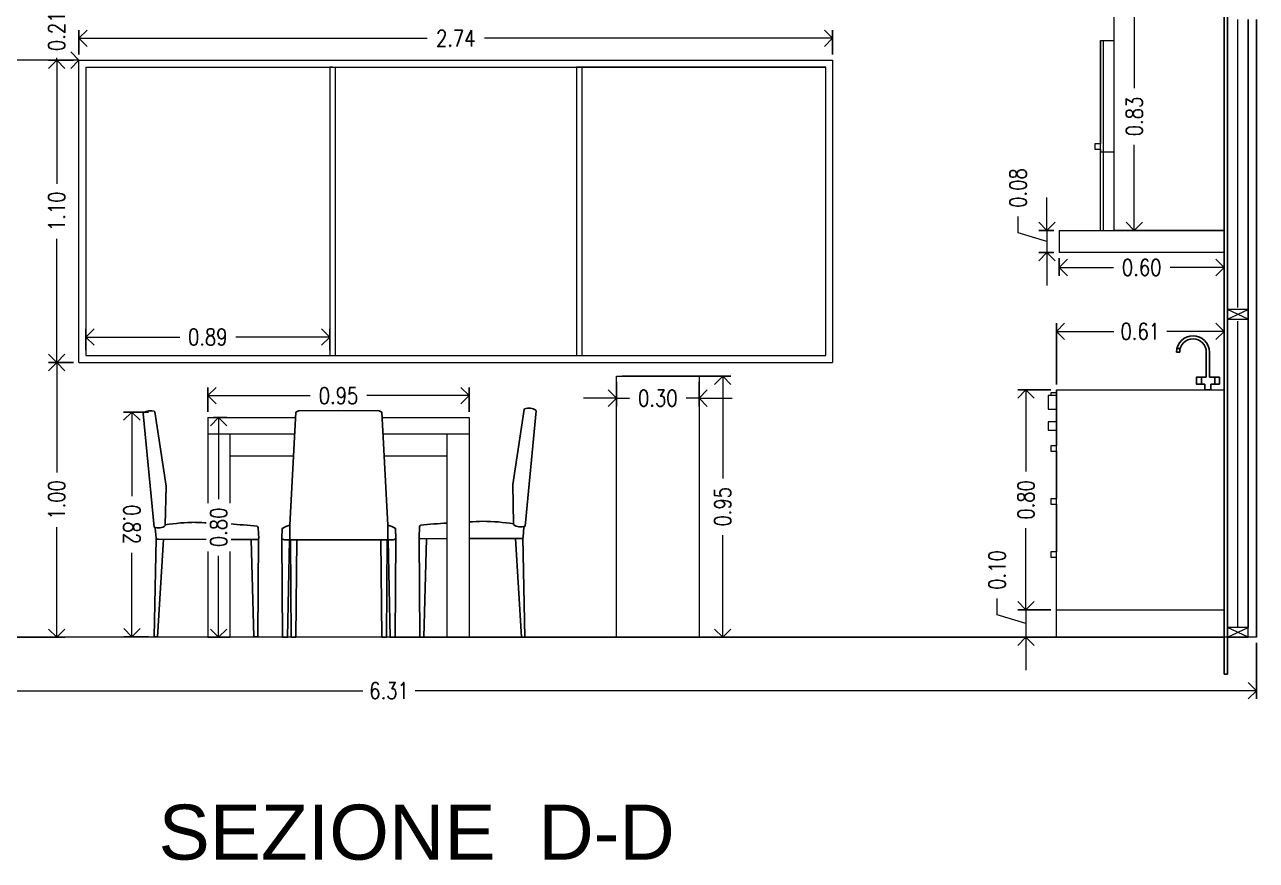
# Model space of a CAD drawing. Header units: inches. Extents: x -102.5 to -49.9, y 36.2 to 69.9.
# Drawn here: x -54.388 to -49.907, y 57.301 to 60.342 of the extents above; entities that cross this region are included whole.
import ezdxf

# ---------------------------------------------------------------- set-up
doc = ezdxf.new("R2010")
doc.units = ezdxf.units.IN
doc.header["$MEASUREMENT"] = 0
doc.layers.get('DEFPOINTS').update_dxf_attribs({"color": 210})
for name, color, linetype, lineweight in [('A-ANNO-DIMS', 3, 'Continuous', 18), ('A-DETL-MCUT', 4, 'Continuous', 25), ('A-ELEV-MBE2', 4, 'Continuous', 25), ('A-WALL-PATT', 8, 'Continuous', 18), ('A-WALL-STUD', 3, 'Continuous', 18), ('arredi', 7, 'Continuous', 20)]:
    doc.layers.add(name, color=color, linetype=linetype, lineweight=lineweight)
doc.styles.add('E-ROMANS', font='romans.shx', dxfattribs={"width": 0.8})
doc.styles.get("Standard").update_dxf_attribs({"font": 'Arial.ttf'})
doc.dimstyles.new('Fabio1', dxfattribs={"dimscale": 0.001, "dimtxt": 60, "dimasz": 60, "dimexe": 30, "dimexo": 20, "dimgap": 30, "dimtad": 0, "dimzin": 0, "dimdsep": 46, "dimtxsty": 'E-ROMANS', "dimblk": 'OPEN90', "dimcen": 90, "dimclrd": 3, "dimclre": 3, "dimclrt": 3, "dimadec": 0, "dimazin": 0, "dimtfac": 1, "dimtmove": 1, "dimatfit": 3, "dimldrblk": 'OPEN90', "dimfxl": 1, "dimtfill": 1, "dimtolj": 1, "dimtzin": 0, "dimlwd": -1, "dimarcsym": 0})

# ---------------------------------------------------------------- blocks, each defined once
blk = doc.blocks.new('6-rob-elev')
at = {"color": 0, "linetype": 'ByBlock'}
for p, q in [((-0.75, 6.17), (-0.75, 18.33)), ((0.75, 6.17), (0.75, 18.33)), ((14.93, 20.08), (13.43, 20.08)), ((15.12, 18.33), (13.62, 18.33)), ((-3.38, 6.17), (-3.38, 2.84)), ((3, 6.17), (3, 2.84)), ((-1.5, 0), (-1.5, 2.84)), ((1.5, 0), (1.5, 2.84))]:
    blk.add_line(p, q, dxfattribs=at)
blk.add_line((-1.5, 0), (1.5, 0))
for points in [[(-0.75, 6.17), (-5.6, 6.17), (-5.6, 2.84), (-1.5, 2.84)], [(1.5, 2.84), (5.57, 2.84), (5.57, 6.17), (0.75, 6.17)]]:
    blk.add_lwpolyline(points, dxfattribs=at)
for radius in [7.94, 6.44]:
    blk.add_arc((7.19, 18.33), radius, 0, 180, dxfattribs=at)
blk = doc.blocks.new('A$C496F2C33')
at = {"color": 7}
for p, q in [((-198.1, 127.5), (-198.1, 104.6)), ((-43.3, 127.5), (-43.3, 104.6))]:
    blk.add_line(p, q, dxfattribs=at)
for points in [[(-120.7, 308.9), (-184.4, 308.2, 0.109772), (-188.7, 306.1), (-198.1, 127.5, 0.051409), (-210.2, 122.5), (-210.9, 106), (-206.6, 104.6), (-120.7, 104.6)], [(-120.7, 308.9), (-56.9, 308.2, -0.109772), (-52.6, 306.1), (-43.3, 127.5, -0.051409), (-31.1, 122.5), (-30.4, 106), (-34.7, 104.6), (-120.7, 104.6)]]:
    blk.add_lwpolyline(points, format="xyb", dxfattribs=at)
for points in [[(-210.9, 106), (-209.5, -49.6), (-201.6, -49.6), (-198.8, 104.6)], [(-197.3, 104.6), (-195.9, -49.6), (-188.7, -49.6), (-187.3, 104.6)], [(-44.1, 104.6), (-45.5, -49.6), (-52.6, -49.6), (-54.1, 104.6)], [(-30.4, 106), (-31.9, -49.6), (-39.7, -49.6), (-42.6, 104.6)]]:
    blk.add_lwpolyline(points, dxfattribs=at)
blk = doc.blocks.new('_Open90')
at = {"color": 0, "linetype": 'ByBlock', "lineweight": -2}
for p, q in [((0, 0), (-1, 0)), ((-0.5, 0.5), (0, 0)), ((0, 0), (-0.5, -0.5))]:
    blk.add_line(p, q, dxfattribs=at)
blk = doc.blocks.new('*D1398')
at = {"layer": 'A-ANNO-DIMS', "color": 3, "lineweight": -2, "transparency": 16777216}
for p, q in [((-54.1907, 60.2328), (-54.1907, 60.3223)), ((-51.4486, 60.2328), (-51.4486, 60.3223))]:
    blk.add_line(p, q, dxfattribs=at)
at = {"layer": 'A-ANNO-DIMS', "color": 3, "transparency": 16777216}
for p, q in [((-54.1307, 60.2923), (-52.9239, 60.2923)), ((-51.5086, 60.2923), (-52.7154, 60.2923))]:
    blk.add_line(p, q, dxfattribs=at)
at = {"layer": 'DEFPOINTS', "color": 0, "transparency": 16777216}
for p in [(-51.4486, 60.2923), (-54.1907, 60.2128), (-51.4486, 60.2128)]:
    blk.add_point(p, dxfattribs=at)
at = {"layer": 'A-ANNO-DIMS', "color": 3, "transparency": 16777216, "xscale": 0.06, "yscale": 0.06, "zscale": 0.06, "rotation": 180}
blk.add_blockref('_Open90', (-54.1907, 60.2923), dxfattribs=at)
at = {"layer": 'A-ANNO-DIMS', "color": 3, "transparency": 16777216, "xscale": 0.06, "yscale": 0.06, "zscale": 0.06}
blk.add_blockref('_Open90', (-51.4486, 60.2923), dxfattribs=at)
at = {"layer": 'A-ANNO-DIMS', "color": 3, "transparency": 16777216, "insert": (-52.8197, 60.2923), "char_height": 0.06, "attachment_point": 5, "style": 'E-ROMANS', "bg_fill": 3, "box_fill_scale": 1.25, "bg_fill_color": 256, "bg_fill_true_color": 13158600, "bg_fill_transparency": 0}
blk.add_mtext('\\A1;2.74', dxfattribs=at)
blk = doc.blocks.new('*D1391')
at = {"layer": 'A-ANNO-DIMS', "color": 3, "lineweight": -2, "transparency": 16777216}
for p, q in [((-54.2107, 60.2128), (-54.3016, 60.2128)), ((-54.2107, 59.1128), (-54.3016, 59.1128))]:
    blk.add_line(p, q, dxfattribs=at)
at = {"layer": 'A-ANNO-DIMS', "color": 3, "transparency": 16777216}
for p, q in [((-54.2716, 60.1528), (-54.2716, 59.7625)), ((-54.2716, 59.1728), (-54.2716, 59.5631))]:
    blk.add_line(p, q, dxfattribs=at)
at = {"layer": 'DEFPOINTS', "color": 0, "transparency": 16777216}
for p in [(-54.1907, 60.2128), (-54.2716, 59.1128), (-54.1907, 59.1128)]:
    blk.add_point(p, dxfattribs=at)
at = {"layer": 'A-ANNO-DIMS', "color": 3, "transparency": 16777216, "xscale": 0.06, "yscale": 0.06, "zscale": 0.06}
for p, rotation in [((-54.2716, 60.2128), 90), ((-54.2716, 59.1128), 270)]:
    blk.add_blockref('_Open90', p, dxfattribs=dict(at, rotation=rotation))
at = {"layer": 'A-ANNO-DIMS', "color": 3, "transparency": 16777216, "insert": (-54.2716, 59.6628), "char_height": 0.06, "attachment_point": 5, "rotation": 90, "style": 'E-ROMANS', "bg_fill": 3, "box_fill_scale": 1.25, "bg_fill_color": 256, "bg_fill_true_color": 13158600, "bg_fill_transparency": 0}
blk.add_mtext('\\A1;1.10', dxfattribs=at)
blk = doc.blocks.new('*D1392')
at = {"layer": 'A-ANNO-DIMS', "color": 3, "lineweight": -2, "transparency": 16777216}
for p, q in [((-54.1657, 59.1578), (-54.1657, 59.2354)), ((-53.2784, 59.1578), (-53.2784, 59.2354))]:
    blk.add_line(p, q, dxfattribs=at)
at = {"layer": 'A-ANNO-DIMS', "color": 3, "transparency": 16777216}
for p, q in [((-54.1057, 59.2054), (-53.824, 59.2054)), ((-53.3384, 59.2054), (-53.62, 59.2054))]:
    blk.add_line(p, q, dxfattribs=at)
at = {"layer": 'DEFPOINTS', "color": 0, "transparency": 16777216}
for p in [(-53.2784, 59.2054), (-54.1657, 59.1378), (-53.2784, 59.1378)]:
    blk.add_point(p, dxfattribs=at)
at = {"layer": 'A-ANNO-DIMS', "color": 3, "transparency": 16777216, "xscale": 0.06, "yscale": 0.06, "zscale": 0.06, "rotation": 180}
blk.add_blockref('_Open90', (-54.1657, 59.2054), dxfattribs=at)
at = {"layer": 'A-ANNO-DIMS', "color": 3, "transparency": 16777216, "xscale": 0.06, "yscale": 0.06, "zscale": 0.06}
blk.add_blockref('_Open90', (-53.2784, 59.2054), dxfattribs=at)
at = {"layer": 'A-ANNO-DIMS', "color": 3, "transparency": 16777216, "insert": (-53.722, 59.2054), "char_height": 0.06, "attachment_point": 5, "style": 'E-ROMANS', "bg_fill": 3, "box_fill_scale": 1.25, "bg_fill_color": 256, "bg_fill_true_color": 13158600, "bg_fill_transparency": 0}
blk.add_mtext('\\A1;0.89', dxfattribs=at)
blk = doc.blocks.new('*D1397')
at = {"layer": 'A-ANNO-DIMS', "color": 3, "lineweight": -2, "transparency": 16777216}
for p, q in [((-53.9375, 58.9325), (-54.0283, 58.9325)), ((-53.937, 58.1147), (-54.0277, 58.1146))]:
    blk.add_line(p, q, dxfattribs=at)
at = {"layer": 'A-ANNO-DIMS', "color": 3, "transparency": 16777216}
for p, q in [((-53.9982, 58.8725), (-53.9981, 58.6267)), ((-53.9978, 58.1746), (-53.9979, 58.4204))]:
    blk.add_line(p, q, dxfattribs=at)
at = {"layer": 'DEFPOINTS', "color": 0, "transparency": 16777216}
for p in [(-53.9175, 58.9326), (-53.9977, 58.1146), (-53.917, 58.1147)]:
    blk.add_point(p, dxfattribs=at)
at = {"layer": 'A-ANNO-DIMS', "color": 3, "transparency": 16777216, "xscale": 0.06, "yscale": 0.06, "zscale": 0.06}
for p, rotation in [((-53.9983, 58.9325), 90.03831569768629), ((-53.9977, 58.1146), 270.0383156976862)]:
    blk.add_blockref('_Open90', p, dxfattribs=dict(at, rotation=rotation))
at = {"layer": 'A-ANNO-DIMS', "color": 3, "transparency": 16777216, "insert": (-53.998, 58.5236), "char_height": 0.06, "attachment_point": 5, "rotation": 270.0383, "style": 'E-ROMANS', "bg_fill": 3, "box_fill_scale": 1.25, "bg_fill_color": 256, "bg_fill_true_color": 13158600, "bg_fill_transparency": 0}
blk.add_mtext('\\A1;0.82', dxfattribs=at)
blk = doc.blocks.new('*D1383')
at = {"layer": 'A-ANNO-DIMS', "color": 3, "lineweight": -2, "transparency": 16777216}
for p, q in [((-53.7013, 58.9128), (-53.6524, 58.9128)), ((-53.7013, 58.1128), (-53.6524, 58.1128))]:
    blk.add_line(p, q, dxfattribs=at)
at = {"layer": 'A-ANNO-DIMS', "color": 3, "transparency": 16777216}
for p, q in [((-53.6824, 58.8528), (-53.6824, 58.616)), ((-53.6824, 58.1728), (-53.6824, 58.4097))]:
    blk.add_line(p, q, dxfattribs=at)
at = {"layer": 'DEFPOINTS', "color": 0, "transparency": 16777216}
for p in [(-53.7213, 58.9128), (-53.7213, 58.1128), (-53.6824, 58.1128)]:
    blk.add_point(p, dxfattribs=at)
at = {"layer": 'A-ANNO-DIMS', "color": 3, "transparency": 16777216, "xscale": 0.06, "yscale": 0.06, "zscale": 0.06}
for p, rotation in [((-53.6824, 58.9128), 90), ((-53.6824, 58.1128), 270)]:
    blk.add_blockref('_Open90', p, dxfattribs=dict(at, rotation=rotation))
at = {"layer": 'A-ANNO-DIMS', "color": 3, "transparency": 16777216, "insert": (-53.6824, 58.5128), "char_height": 0.06, "attachment_point": 5, "rotation": 90, "style": 'E-ROMANS', "bg_fill": 3, "box_fill_scale": 1.25, "bg_fill_color": 256, "bg_fill_true_color": 13158600, "bg_fill_transparency": 0}
blk.add_mtext('\\A1;0.80', dxfattribs=at)
blk = doc.blocks.new('*D1384')
at = {"layer": 'A-ANNO-DIMS', "color": 3, "lineweight": -2, "transparency": 16777216}
for p, q in [((-53.7213, 58.9328), (-53.7213, 59.0221)), ((-52.7713, 58.9328), (-52.7713, 59.0221))]:
    blk.add_line(p, q, dxfattribs=at)
at = {"layer": 'A-ANNO-DIMS', "color": 3, "transparency": 16777216}
for p, q in [((-53.6613, 58.9921), (-53.3494, 58.9921)), ((-52.8313, 58.9921), (-53.1432, 58.9921))]:
    blk.add_line(p, q, dxfattribs=at)
at = {"layer": 'DEFPOINTS', "color": 0, "transparency": 16777216}
for p in [(-52.7713, 58.9921), (-53.7213, 58.9128), (-52.7713, 58.9128)]:
    blk.add_point(p, dxfattribs=at)
at = {"layer": 'A-ANNO-DIMS', "color": 3, "transparency": 16777216, "xscale": 0.06, "yscale": 0.06, "zscale": 0.06, "rotation": 180}
blk.add_blockref('_Open90', (-53.7213, 58.9921), dxfattribs=at)
at = {"layer": 'A-ANNO-DIMS', "color": 3, "transparency": 16777216, "xscale": 0.06, "yscale": 0.06, "zscale": 0.06}
blk.add_blockref('_Open90', (-52.7713, 58.9921), dxfattribs=at)
at = {"layer": 'A-ANNO-DIMS', "color": 3, "transparency": 16777216, "insert": (-53.2463, 58.9921), "char_height": 0.06, "attachment_point": 5, "style": 'E-ROMANS', "bg_fill": 3, "box_fill_scale": 1.25, "bg_fill_color": 256, "bg_fill_true_color": 13158600, "bg_fill_transparency": 0}
blk.add_mtext('\\A1;0.95', dxfattribs=at)
blk = doc.blocks.new('*D1385')
at = {"layer": 'A-ANNO-DIMS', "color": 3, "lineweight": -2, "transparency": 16777216}
for p, q in [((-52.2347, 59.0428), (-52.2347, 58.9529)), ((-51.9347, 59.0428), (-51.9347, 58.9529))]:
    blk.add_line(p, q, dxfattribs=at)
at = {"layer": 'A-ANNO-DIMS', "color": 3, "transparency": 16777216}
for p, q in [((-52.2947, 58.9829), (-52.3547, 58.9829)), ((-52.2347, 58.9829), (-52.1878, 58.9829)), ((-51.9347, 58.9829), (-51.9815, 58.9829)), ((-51.8747, 58.9829), (-51.8147, 58.9829))]:
    blk.add_line(p, q, dxfattribs=at)
at = {"layer": 'DEFPOINTS', "color": 0, "transparency": 16777216}
for p in [(-52.2347, 59.0628), (-51.9347, 59.0628), (-51.9347, 58.9829)]:
    blk.add_point(p, dxfattribs=at)
at = {"layer": 'A-ANNO-DIMS', "color": 3, "transparency": 16777216, "xscale": 0.06, "yscale": 0.06, "zscale": 0.06}
blk.add_blockref('_Open90', (-52.2347, 58.9829), dxfattribs=at)
at = {"layer": 'A-ANNO-DIMS', "color": 3, "transparency": 16777216, "xscale": 0.06, "yscale": 0.06, "zscale": 0.06, "rotation": 180}
blk.add_blockref('_Open90', (-51.9347, 58.9829), dxfattribs=at)
at = {"layer": 'A-ANNO-DIMS', "color": 3, "transparency": 16777216, "insert": (-52.0847, 58.9829), "char_height": 0.06, "attachment_point": 5, "style": 'E-ROMANS', "bg_fill": 3, "box_fill_scale": 1.25, "bg_fill_color": 256, "bg_fill_true_color": 13158600, "bg_fill_transparency": 0}
blk.add_mtext('\\A1;0.30', dxfattribs=at)
blk = doc.blocks.new('*D1386')
at = {"layer": 'A-ANNO-DIMS', "color": 3, "lineweight": -2, "transparency": 16777216}
for p, q in [((-52.2147, 59.0628), (-51.8185, 59.0628)), ((-52.2147, 58.1128), (-51.8185, 58.1128))]:
    blk.add_line(p, q, dxfattribs=at)
at = {"layer": 'A-ANNO-DIMS', "color": 3, "transparency": 16777216}
for p, q in [((-51.8485, 59.0028), (-51.8485, 58.691)), ((-51.8485, 58.1728), (-51.8485, 58.4847))]:
    blk.add_line(p, q, dxfattribs=at)
at = {"layer": 'DEFPOINTS', "color": 0, "transparency": 16777216}
for p in [(-52.2347, 59.0628), (-52.2347, 58.1128), (-51.8485, 58.1128)]:
    blk.add_point(p, dxfattribs=at)
at = {"layer": 'A-ANNO-DIMS', "color": 3, "transparency": 16777216, "xscale": 0.06, "yscale": 0.06, "zscale": 0.06}
for p, rotation in [((-51.8485, 59.0628), 90), ((-51.8485, 58.1128), 270)]:
    blk.add_blockref('_Open90', p, dxfattribs=dict(at, rotation=rotation))
at = {"layer": 'A-ANNO-DIMS', "color": 3, "transparency": 16777216, "insert": (-51.8485, 58.5878), "char_height": 0.06, "attachment_point": 5, "rotation": 90, "style": 'E-ROMANS', "bg_fill": 3, "box_fill_scale": 1.25, "bg_fill_color": 256, "bg_fill_true_color": 13158600, "bg_fill_transparency": 0}
blk.add_mtext('\\A1;0.95', dxfattribs=at)
blk = doc.blocks.new('*D1387')
at = {"layer": 'A-ANNO-DIMS', "color": 3, "lineweight": -2, "transparency": 16777216}
for p, q in [((-50.6547, 59.0128), (-50.7753, 59.0128)), ((-50.6547, 58.2128), (-50.7753, 58.2128))]:
    blk.add_line(p, q, dxfattribs=at)
at = {"layer": 'A-ANNO-DIMS', "color": 3, "transparency": 16777216}
for p, q in [((-50.7453, 58.9528), (-50.7453, 58.716)), ((-50.7453, 58.2728), (-50.7453, 58.5097))]:
    blk.add_line(p, q, dxfattribs=at)
at = {"layer": 'DEFPOINTS', "color": 0, "transparency": 16777216}
for p in [(-50.6347, 59.0128), (-50.7453, 58.2128), (-50.6347, 58.2128)]:
    blk.add_point(p, dxfattribs=at)
at = {"layer": 'A-ANNO-DIMS', "color": 3, "transparency": 16777216, "xscale": 0.06, "yscale": 0.06, "zscale": 0.06}
for p, rotation in [((-50.7453, 59.0128), 90), ((-50.7453, 58.2128), 270)]:
    blk.add_blockref('_Open90', p, dxfattribs=dict(at, rotation=rotation))
at = {"layer": 'A-ANNO-DIMS', "color": 3, "transparency": 16777216, "insert": (-50.7453, 58.6128), "char_height": 0.06, "attachment_point": 5, "rotation": 90, "style": 'E-ROMANS', "bg_fill": 3, "box_fill_scale": 1.25, "bg_fill_color": 256, "bg_fill_true_color": 13158600, "bg_fill_transparency": 0}
blk.add_mtext('\\A1;0.80', dxfattribs=at)
blk = doc.blocks.new('*D1388')
at = {"layer": 'A-ANNO-DIMS', "color": 3, "transparency": 16777216}
for p, q in [((-50.7453, 58.2728), (-50.7453, 58.3328)), ((-50.8503, 58.1943), (-50.8503, 58.2543)), ((-50.7453, 58.2128), (-50.7453, 58.1128)), ((-50.7453, 58.2128), (-50.7453, 58.1128)), ((-50.7453, 58.1628), (-50.8503, 58.1943)), ((-50.7453, 58.0528), (-50.7453, 57.9928))]:
    blk.add_line(p, q, dxfattribs=at)
at = {"layer": 'A-ANNO-DIMS', "color": 3, "lineweight": -2, "transparency": 16777216}
for p, q in [((-50.6547, 58.2128), (-50.7753, 58.2128)), ((-50.6547, 58.1128), (-50.7753, 58.1128))]:
    blk.add_line(p, q, dxfattribs=at)
at = {"layer": 'DEFPOINTS', "color": 0, "transparency": 16777216}
for p in [(-50.6347, 58.2128), (-50.7453, 58.1128), (-50.6347, 58.1128)]:
    blk.add_point(p, dxfattribs=at)
at = {"layer": 'A-ANNO-DIMS', "color": 3, "transparency": 16777216, "xscale": 0.06, "yscale": 0.06, "zscale": 0.06}
for p, rotation in [((-50.7453, 58.2128), 270), ((-50.7453, 58.1128), 90)]:
    blk.add_blockref('_Open90', p, dxfattribs=dict(at, rotation=rotation))
at = {"layer": 'A-ANNO-DIMS', "color": 3, "transparency": 16777216, "insert": (-50.8503, 58.3575), "char_height": 0.06, "attachment_point": 5, "rotation": 90, "style": 'E-ROMANS', "bg_fill": 3, "box_fill_scale": 1.25, "bg_fill_color": 256, "bg_fill_true_color": 13158600, "bg_fill_transparency": 0}
blk.add_mtext('\\A1;0.10', dxfattribs=at)
blk = doc.blocks.new('*D1389')
at = {"layer": 'A-ANNO-DIMS', "color": 3, "lineweight": -2, "transparency": 16777216}
for p, q in [((-50.6347, 59.0328), (-50.6347, 59.2558)), ((-50.0242, 59.0328), (-50.0242, 59.2558))]:
    blk.add_line(p, q, dxfattribs=at)
at = {"layer": 'A-ANNO-DIMS', "color": 3, "transparency": 16777216}
for p, q in [((-50.5747, 59.2258), (-50.4257, 59.2258)), ((-50.0842, 59.2258), (-50.2331, 59.2258))]:
    blk.add_line(p, q, dxfattribs=at)
at = {"layer": 'DEFPOINTS', "color": 0, "transparency": 16777216}
for p in [(-50.0242, 59.2258), (-50.6347, 59.0128), (-50.0242, 59.0128)]:
    blk.add_point(p, dxfattribs=at)
at = {"layer": 'A-ANNO-DIMS', "color": 3, "transparency": 16777216, "xscale": 0.06, "yscale": 0.06, "zscale": 0.06, "rotation": 180}
blk.add_blockref('_Open90', (-50.6347, 59.2258), dxfattribs=at)
at = {"layer": 'A-ANNO-DIMS', "color": 3, "transparency": 16777216, "xscale": 0.06, "yscale": 0.06, "zscale": 0.06}
blk.add_blockref('_Open90', (-50.0242, 59.2258), dxfattribs=at)
at = {"layer": 'A-ANNO-DIMS', "color": 3, "transparency": 16777216, "insert": (-50.3294, 59.2258), "char_height": 0.06, "attachment_point": 5, "style": 'E-ROMANS', "bg_fill": 3, "box_fill_scale": 1.25, "bg_fill_color": 256, "bg_fill_true_color": 13158600, "bg_fill_transparency": 0}
blk.add_mtext('\\A1;0.61', dxfattribs=at)
blk = doc.blocks.new('*D1390')
at = {"layer": 'A-ANNO-DIMS', "color": 3, "lineweight": -2, "transparency": 16777216}
for p, q in [((-50.6242, 59.4928), (-50.6242, 59.4285)), ((-50.0242, 59.4928), (-50.0242, 59.4285))]:
    blk.add_line(p, q, dxfattribs=at)
at = {"layer": 'A-ANNO-DIMS', "color": 3, "transparency": 16777216}
for p, q in [((-50.5642, 59.4585), (-50.4273, 59.4585)), ((-50.0842, 59.4585), (-50.2211, 59.4585))]:
    blk.add_line(p, q, dxfattribs=at)
at = {"layer": 'DEFPOINTS', "color": 0, "transparency": 16777216}
for p in [(-50.6242, 59.5128), (-50.0242, 59.5128), (-50.0242, 59.4585)]:
    blk.add_point(p, dxfattribs=at)
at = {"layer": 'A-ANNO-DIMS', "color": 3, "transparency": 16777216, "xscale": 0.06, "yscale": 0.06, "zscale": 0.06, "rotation": 180}
blk.add_blockref('_Open90', (-50.6242, 59.4585), dxfattribs=at)
at = {"layer": 'A-ANNO-DIMS', "color": 3, "transparency": 16777216, "xscale": 0.06, "yscale": 0.06, "zscale": 0.06}
blk.add_blockref('_Open90', (-50.0242, 59.4585), dxfattribs=at)
at = {"layer": 'A-ANNO-DIMS', "color": 3, "transparency": 16777216, "insert": (-50.3242, 59.4585), "char_height": 0.06, "attachment_point": 5, "style": 'E-ROMANS', "bg_fill": 3, "box_fill_scale": 1.25, "bg_fill_color": 256, "bg_fill_true_color": 13158600, "bg_fill_transparency": 0}
blk.add_mtext('\\A1;0.60', dxfattribs=at)
blk = doc.blocks.new('*D1377')
at = {"layer": 'A-ANNO-DIMS', "color": 3, "transparency": 16777216}
for p, q in [((-50.6689, 59.6528), (-50.6689, 59.7128)), ((-50.7739, 59.5843), (-50.7739, 59.6443)), ((-50.6689, 59.5528), (-50.7739, 59.5843)), ((-50.6689, 59.5928), (-50.6689, 59.5128)), ((-50.6689, 59.5928), (-50.6689, 59.5128)), ((-50.6689, 59.4528), (-50.6689, 59.3928))]:
    blk.add_line(p, q, dxfattribs=at)
at = {"layer": 'A-ANNO-DIMS', "color": 3, "lineweight": -2, "transparency": 16777216}
for p, q in [((-50.6442, 59.5928), (-50.6989, 59.5928)), ((-50.6442, 59.5128), (-50.6989, 59.5128))]:
    blk.add_line(p, q, dxfattribs=at)
at = {"layer": 'DEFPOINTS', "color": 0, "transparency": 16777216}
for p in [(-50.6242, 59.5928), (-50.6689, 59.5128), (-50.6242, 59.5128)]:
    blk.add_point(p, dxfattribs=at)
at = {"layer": 'A-ANNO-DIMS', "color": 3, "transparency": 16777216, "xscale": 0.06, "yscale": 0.06, "zscale": 0.06}
for p, rotation in [((-50.6689, 59.5928), 270), ((-50.6689, 59.5128), 90)]:
    blk.add_blockref('_Open90', p, dxfattribs=dict(at, rotation=rotation))
at = {"layer": 'A-ANNO-DIMS', "color": 3, "transparency": 16777216, "insert": (-50.7739, 59.7475), "char_height": 0.06, "attachment_point": 5, "rotation": 90, "style": 'E-ROMANS', "bg_fill": 3, "box_fill_scale": 1.25, "bg_fill_color": 256, "bg_fill_true_color": 13158600, "bg_fill_transparency": 0}
blk.add_mtext('\\A1;0.08', dxfattribs=at)
blk = doc.blocks.new('*D1378')
at = {"layer": 'A-ANNO-DIMS', "color": 3, "lineweight": -2, "transparency": 16777216}
for p, q in [((-50.4042, 60.4228), (-50.3211, 60.4228)), ((-50.4042, 59.5928), (-50.3211, 59.5928))]:
    blk.add_line(p, q, dxfattribs=at)
at = {"layer": 'A-ANNO-DIMS', "color": 3, "transparency": 16777216}
for p, q in [((-50.3511, 60.3628), (-50.3511, 60.111)), ((-50.3511, 59.6528), (-50.3511, 59.9047))]:
    blk.add_line(p, q, dxfattribs=at)
at = {"layer": 'DEFPOINTS', "color": 0, "transparency": 16777216}
for p in [(-50.4242, 60.4228), (-50.4242, 59.5928), (-50.3511, 59.5928)]:
    blk.add_point(p, dxfattribs=at)
at = {"layer": 'A-ANNO-DIMS', "color": 3, "transparency": 16777216, "xscale": 0.06, "yscale": 0.06, "zscale": 0.06}
for p, rotation in [((-50.3511, 60.4228), 90), ((-50.3511, 59.5928), 270)]:
    blk.add_blockref('_Open90', p, dxfattribs=dict(at, rotation=rotation))
at = {"layer": 'A-ANNO-DIMS', "color": 3, "transparency": 16777216, "insert": (-50.3511, 60.0078), "char_height": 0.06, "attachment_point": 5, "rotation": 90, "style": 'E-ROMANS', "bg_fill": 3, "box_fill_scale": 1.25, "bg_fill_color": 256, "bg_fill_true_color": 13158600, "bg_fill_transparency": 0}
blk.add_mtext('\\A1;0.83', dxfattribs=at)
blk = doc.blocks.new('*D1361')
at = {"layer": 'A-ANNO-DIMS', "color": 3, "transparency": 16777216}
for p, q in [((-54.2716, 60.4828), (-54.2716, 60.5428)), ((-54.2716, 60.4228), (-54.2716, 60.4141)), ((-54.2716, 60.2128), (-54.2716, 60.2215)), ((-54.2716, 60.1528), (-54.2716, 60.0928))]:
    blk.add_line(p, q, dxfattribs=at)
at = {"layer": 'A-ANNO-DIMS', "color": 3, "lineweight": -2, "transparency": 16777216}
for p, q in [((-54.2107, 60.4228), (-54.3016, 60.4228)), ((-54.2107, 60.2128), (-54.3016, 60.2128))]:
    blk.add_line(p, q, dxfattribs=at)
at = {"layer": 'DEFPOINTS', "color": 0, "transparency": 16777216}
for p in [(-54.1907, 60.4228), (-54.1907, 60.2128)]:
    blk.add_point(p, dxfattribs=at)
at = {"layer": 'A-ANNO-DIMS', "color": 3, "transparency": 16777216, "xscale": 0.06, "yscale": 0.06, "zscale": 0.06}
for p, rotation in [((-54.2716, 60.4228), 270), ((-54.2716, 60.2128), 90)]:
    blk.add_blockref('_Open90', p, dxfattribs=dict(at, rotation=rotation))
at = {"layer": 'A-ANNO-DIMS', "color": 3, "transparency": 16777216, "insert": (-54.2716, 60.3178), "char_height": 0.06, "attachment_point": 5, "rotation": 90, "style": 'E-ROMANS', "bg_fill": 3, "box_fill_scale": 1.25, "bg_fill_color": 256, "bg_fill_true_color": 13158600, "bg_fill_transparency": 0}
blk.add_mtext('\\A1;0.21', dxfattribs=at)
at = {"layer": 'DEFPOINTS', "color": 0, "transparency": 16777216}
blk.add_point((-54.2716, 60.4228), dxfattribs=at)
blk = doc.blocks.new('*D1362')
at = {"layer": 'A-ANNO-DIMS', "color": 3, "lineweight": -2, "transparency": 16777216}
for p, q in [((-54.2107, 59.1128), (-54.3016, 59.1128)), ((-56.2267, 58.1128), (-54.2416, 58.1128))]:
    blk.add_line(p, q, dxfattribs=at)
at = {"layer": 'A-ANNO-DIMS', "color": 3, "transparency": 16777216}
for p, q in [((-54.2716, 59.0528), (-54.2716, 58.7125)), ((-54.2716, 58.1728), (-54.2716, 58.5131))]:
    blk.add_line(p, q, dxfattribs=at)
at = {"layer": 'DEFPOINTS', "color": 0, "transparency": 16777216}
for p in [(-54.1907, 59.1128), (-56.2467, 58.1128), (-54.2716, 58.1128)]:
    blk.add_point(p, dxfattribs=at)
at = {"layer": 'A-ANNO-DIMS', "color": 3, "transparency": 16777216, "xscale": 0.06, "yscale": 0.06, "zscale": 0.06}
for p, rotation in [((-54.2716, 59.1128), 90), ((-54.2716, 58.1128), 270)]:
    blk.add_blockref('_Open90', p, dxfattribs=dict(at, rotation=rotation))
at = {"layer": 'A-ANNO-DIMS', "color": 3, "transparency": 16777216, "insert": (-54.2716, 58.6128), "char_height": 0.06, "attachment_point": 5, "rotation": 90, "style": 'E-ROMANS', "bg_fill": 3, "box_fill_scale": 1.25, "bg_fill_color": 256, "bg_fill_true_color": 13158600, "bg_fill_transparency": 0}
blk.add_mtext('\\A1;1.00', dxfattribs=at)
blk = doc.blocks.new('*D1363')
at = {"layer": 'A-ANNO-DIMS', "color": 3, "lineweight": -2, "transparency": 16777216}
for p, q in [((-55.1443, 60.2328), (-55.1443, 60.2428)), ((-54.1907, 60.2328), (-54.1907, 60.2428))]:
    blk.add_line(p, q, dxfattribs=at)
at = {"layer": 'A-ANNO-DIMS', "color": 3, "transparency": 16777216}
for p, q in [((-55.0843, 60.2128), (-54.7706, 60.2128)), ((-54.2507, 60.2128), (-54.5643, 60.2128))]:
    blk.add_line(p, q, dxfattribs=at)
at = {"layer": 'DEFPOINTS', "color": 0, "transparency": 16777216}
for p in [(-55.1443, 60.2128), (-55.1443, 60.2128), (-54.1907, 60.2128)]:
    blk.add_point(p, dxfattribs=at)
at = {"layer": 'A-ANNO-DIMS', "color": 3, "transparency": 16777216, "xscale": 0.06, "yscale": 0.06, "zscale": 0.06, "rotation": 180}
blk.add_blockref('_Open90', (-55.1443, 60.2128), dxfattribs=at)
at = {"layer": 'A-ANNO-DIMS', "color": 3, "transparency": 16777216, "xscale": 0.06, "yscale": 0.06, "zscale": 0.06}
blk.add_blockref('_Open90', (-54.1907, 60.2128), dxfattribs=at)
at = {"layer": 'A-ANNO-DIMS', "color": 3, "transparency": 16777216, "insert": (-54.6675, 60.2128), "char_height": 0.06, "attachment_point": 5, "style": 'E-ROMANS', "bg_fill": 3, "box_fill_scale": 1.25, "bg_fill_color": 256, "bg_fill_true_color": 13158600, "bg_fill_transparency": 0}
blk.add_mtext('\\A1;0.95', dxfattribs=at)
blk = doc.blocks.new('*D1364')
at = {"layer": 'A-ANNO-DIMS', "color": 3, "lineweight": -2, "transparency": 16777216}
for p, q in [((-56.2182, 58.0928), (-56.2182, 57.8885)), ((-49.9071, 58.0928), (-49.9071, 57.8885))]:
    blk.add_line(p, q, dxfattribs=at)
at = {"layer": 'A-ANNO-DIMS', "color": 3, "transparency": 16777216}
for p, q in [((-56.1582, 57.9185), (-53.1578, 57.9185)), ((-49.9671, 57.9185), (-52.9675, 57.9185))]:
    blk.add_line(p, q, dxfattribs=at)
at = {"layer": 'DEFPOINTS', "color": 0, "transparency": 16777216}
for p in [(-56.2182, 58.1128), (-49.9071, 58.1128), (-49.9071, 57.9185)]:
    blk.add_point(p, dxfattribs=at)
at = {"layer": 'A-ANNO-DIMS', "color": 3, "transparency": 16777216, "xscale": 0.06, "yscale": 0.06, "zscale": 0.06, "rotation": 180}
blk.add_blockref('_Open90', (-56.2182, 57.9185), dxfattribs=at)
at = {"layer": 'A-ANNO-DIMS', "color": 3, "transparency": 16777216, "xscale": 0.06, "yscale": 0.06, "zscale": 0.06}
blk.add_blockref('_Open90', (-49.9071, 57.9185), dxfattribs=at)
at = {"layer": 'A-ANNO-DIMS', "color": 3, "transparency": 16777216, "insert": (-53.0626, 57.9185), "char_height": 0.06, "attachment_point": 5, "style": 'E-ROMANS', "bg_fill": 3, "box_fill_scale": 1.25, "bg_fill_color": 256, "bg_fill_true_color": 13158600, "bg_fill_transparency": 0}
blk.add_mtext('\\A1;6.31', dxfattribs=at)

msp = doc.modelspace()

# ---------------------------------------------------------------- linework, layer by layer
at = {"color": 7}
for p, q in [((-53.9567, 58.9277), (-53.9174, 58.5139)), ((-52.5278, 58.9369), (-52.5677, 58.5174)), ((-52.6092, 58.5231), (-52.6093, 58.5258)), ((-53.8764, 58.5195), (-53.8764, 58.5221))]:
    msp.add_line(p, q, dxfattribs=at)
for points in [[(-53.8764, 58.5221), (-53.8732, 58.6629), (-53.9147, 58.933)], [(-52.6093, 58.5258), (-52.6125, 58.6685), (-52.5704, 58.9422)], [(-53.8831, 58.4693), (-53.9044, 58.1147), (-53.917, 58.1147), (-53.9096, 58.4716)], [(-53.5413, 58.4687), (-53.6413, 58.4689)], [(-53.5639, 58.4688), (-53.5639, 58.4688), (-53.5542, 58.1147), (-53.5402, 58.1147), (-53.537, 58.4719)], [(-52.926, 58.4717), (-52.926, 58.4717), (-52.9358, 58.1128), (-52.95, 58.1128), (-52.9533, 58.4748)], [(-52.9489, 58.4716), (-52.8513, 58.4718)], [(-52.6025, 58.4723), (-52.5809, 58.1128), (-52.5681, 58.1128), (-52.5756, 58.4746)]]:
    msp.add_lwpolyline(points, dxfattribs=at)
for points in [[(-53.7213, 58.469), (-53.9012, 58.4694, -0.041295), (-53.9087, 58.47, -0.117272), (-53.9102, 58.4741), (-53.9129, 58.5098), (-53.9127, 58.511), (-53.9174, 58.5139)], [(-53.5381, 58.5113), (-53.5367, 58.4726, -0.320372), (-53.5413, 58.4687, -0.320372)], [(-52.9521, 58.5148), (-52.9535, 58.4756, 0.320372), (-52.9489, 58.4716, 0.320372)], [(-52.7713, 58.472), (-52.5841, 58.4723, 0.041295), (-52.5765, 58.4729, 0.117272), (-52.575, 58.4771), (-52.5722, 58.5132), (-52.5724, 58.5145), (-52.5677, 58.5174)]]:
    msp.add_lwpolyline(points, format="xyb", dxfattribs=at)
for centre, radius, start, end in [((-53.9506, 58.9254), 0.00658, 138.279, 159.4907), ((-53.9308, 58.8947), 0.0429, 70.3627, 125.162), ((-53.9175, 58.9326), 0.00284, 9.4584, 76.3113), ((-52.5676, 58.9418), 0.00287, 103.6887, 170.5416), ((-52.5541, 58.9034), 0.0435, 54.838, 109.6373), ((-52.534, 58.9345), 0.00667, 20.5093, 41.721), ((-53.7614, 57.7935), 0.7377, 90.3847, 98.9678), ((-53.8934, 54.532), 4.0011, 87.5354, 88.1806), ((-53.8934, 54.532), 4.0011, 84.9596, 86.3881), ((-52.592, 54.4816), 4.0554, 93.6654, 95.0404), ((-52.592, 54.4816), 4.0554, 91.8194, 92.5335), ((-52.7258, 57.7872), 0.7477, 81.0322, 89.6153), ((-53.9017, 58.5519), 0.0412, 247.6066, 307.9314), ((-53.587, 58.4874), 0.0544, 25.9579, 33.8805), ((-52.9026, 58.4905), 0.0551, 146.1195, 154.0421), ((-52.5836, 58.556), 0.0417, 232.0686, 292.3934)]:
    msp.add_arc(centre, radius, start, end, dxfattribs=at)
at = {"layer": 'A-DETL-MCUT'}
msp.add_lwpolyline([(-50.0242, 60.3828), (-50.0242, 57.9788), (-50.0122, 57.9788), (-50.0122, 60.3828)], dxfattribs=at)
at = {"layer": 'A-ELEV-MBE2'}
for p, q in [((-49.9372, 58.1488), (-49.9372, 60.3608)), ((-49.9071, 58.1128), (-49.9071, 60.3608)), ((-50.0122, 58.1628), (-50.0122, 58.4534))]:
    msp.add_line(p, q, dxfattribs=at)
msp.add_lwpolyline([(-53.0241, 58.1128), (-50.0242, 58.1128)], dxfattribs=at)
at = {"layer": 'A-WALL-PATT', "ltscale": 0.1}
for p, q in [((-49.9747, 59.3128), (-49.9747, 60.3608)), ((-49.9747, 58.1488), (-49.9747, 59.2628))]:
    msp.add_line(p, q, dxfattribs=at)
at = {"layer": 'A-WALL-STUD'}
for p, q in [((-50.0122, 59.2698), (-49.9372, 59.3058)), ((-49.9372, 59.2698), (-50.0122, 59.3058)), ((-50.0122, 58.1128), (-49.9372, 58.1488)), ((-49.9372, 58.1128), (-50.0122, 58.1488))]:
    msp.add_line(p, q, dxfattribs=at)
for points in [[(-50.0122, 59.2698), (-49.9372, 59.2698), (-49.9372, 59.3058), (-50.0122, 59.3058)], [(-50.0122, 58.1128), (-49.9372, 58.1128), (-49.9372, 58.1488), (-50.0122, 58.1488)]]:
    msp.add_lwpolyline(points, close=True, dxfattribs=at)
at = {"layer": 'arredi'}
for p, q in [((-50.4242, 59.5928), (-50.4242, 60.4335)), ((-50.4742, 59.5928), (-50.4742, 60.2847)), ((-50.4742, 60.2847), (-50.4242, 60.2847)), ((-50.4742, 60.2847), (-50.4742, 59.9087)), ((-50.4742, 60.2847), (-50.4642, 60.2847)), ((-50.4642, 60.2847), (-50.4642, 59.5928)), ((-54.1907, 59.1128), (-54.1907, 60.2128)), ((-54.1907, 60.2128), (-51.4486, 60.2128)), ((-54.1657, 60.1878), (-54.1657, 59.1378)), ((-54.1657, 60.1878), (-51.4736, 60.1878)), ((-53.2684, 60.1878), (-53.2784, 60.1878)), ((-53.2784, 60.1878), (-53.2784, 59.1378)), ((-53.2684, 60.1878), (-53.2584, 60.1878)), ((-53.2584, 60.1878), (-53.2584, 59.1378)), ((-52.3709, 60.1878), (-52.3809, 60.1878)), ((-52.3809, 60.1878), (-52.3809, 59.1378)), ((-51.4736, 60.1878), (-52.3709, 60.1878)), ((-52.3709, 60.1878), (-52.3609, 60.1878)), ((-52.3609, 60.1878), (-52.3609, 59.1378)), ((-51.4736, 59.1378), (-51.4736, 60.1878)), ((-51.4486, 60.2128), (-51.4486, 59.1128)), ((-50.4742, 59.9087), (-50.4942, 59.9087)), ((-50.4942, 59.9087), (-50.4942, 59.8887)), ((-50.4942, 59.8887), (-50.4742, 59.8887)), ((-50.4742, 59.8887), (-50.4742, 59.8787)), ((-50.4742, 59.8787), (-50.4242, 59.8787)), ((-50.6242, 59.5928), (-50.0242, 59.5928)), ((-50.6242, 59.5928), (-50.6242, 59.5128)), ((-50.0242, 59.5928), (-50.4242, 59.5928)), ((-50.0242, 59.5128), (-50.6242, 59.5128)), ((-54.1907, 59.1128), (-51.4486, 59.1128)), ((-54.1657, 59.1378), (-51.4736, 59.1378)), ((-54.1657, 59.1128), (-54.1657, 59.1128)), ((-51.4486, 59.1378), (-51.4486, 59.1378)), ((-52.2347, 58.1128), (-52.2347, 59.0628)), ((-52.2347, 59.0628), (-51.9347, 59.0628)), ((-51.9347, 59.0628), (-51.9347, 58.1128)), ((-50.6347, 58.9928), (-50.6647, 58.9928)), ((-50.6647, 58.9928), (-50.6647, 58.9428)), ((-50.6347, 59.0028), (-50.6547, 59.0028)), ((-50.6547, 59.0028), (-50.6547, 58.9928)), ((-50.6347, 58.1128), (-50.6347, 59.0128)), ((-50.6347, 59.0128), (-50.0242, 59.0128)), ((-50.6347, 59.0128), (-50.6347, 59.0028)), ((-50.6347, 59.0128), (-50.6347, 58.9928)), ((-50.6347, 59.0128), (-50.6347, 58.8964)), ((-50.6347, 58.9828), (-50.6347, 58.8099)), ((-50.6647, 58.9428), (-50.6347, 58.9428)), ((-53.7213, 58.9128), (-53.7213, 58.8528)), ((-53.7213, 58.9128), (-53.4028, 58.9128)), ((-53.0874, 58.9128), (-52.7713, 58.9128)), ((-52.7713, 58.9128), (-52.7713, 58.1128)), ((-50.6347, 58.8964), (-50.6647, 58.8964)), ((-50.6647, 58.8964), (-50.6647, 58.8664)), ((-53.7213, 58.8528), (-53.406, 58.8528)), ((-53.7213, 58.8528), (-53.7213, 58.4657)), ((-53.6413, 58.8528), (-53.6413, 58.1128)), ((-53.6413, 58.8528), (-53.6413, 58.7728)), ((-53.6413, 58.8528), (-53.6413, 58.5212)), ((-53.0843, 58.8528), (-52.7713, 58.8528)), ((-52.8513, 58.1128), (-52.8513, 58.8528)), ((-50.6647, 58.8664), (-50.6347, 58.8664)), ((-50.6447, 58.8099), (-50.6547, 58.8099)), ((-50.6547, 58.8099), (-50.6547, 58.7899)), ((-50.6347, 58.8099), (-50.6447, 58.8099)), ((-53.6413, 58.7728), (-53.4101, 58.7728)), ((-53.0801, 58.7728), (-52.8513, 58.7728)), ((-50.6547, 58.7899), (-50.6347, 58.7899)), ((-50.6347, 58.7899), (-50.6347, 58.617)), ((-50.6347, 58.617), (-50.6547, 58.617)), ((-50.6547, 58.617), (-50.6547, 58.597)), ((-50.6547, 58.597), (-50.6347, 58.597)), ((-50.6347, 58.597), (-50.6347, 58.4241)), ((-53.7213, 58.4657), (-53.7213, 58.1128)), ((-53.6413, 58.4656), (-53.6413, 58.1128)), ((-50.6347, 58.4241), (-50.6547, 58.4241)), ((-50.6547, 58.4241), (-50.6547, 58.4041)), ((-50.6547, 58.4041), (-50.6347, 58.4041)), ((-50.6347, 58.1128), (-50.6347, 58.2128)), ((-50.6347, 58.2128), (-50.0242, 58.2128)), ((-49.9372, 58.1128), (-56.2467, 58.1128)), ((-53.7213, 58.1128), (-53.6413, 58.1128)), ((-53.4497, 58.1128), (-53.4607, 58.1128)), ((-53.0406, 58.1128), (-52.95, 58.1128)), ((-52.95, 58.1128), (-52.95, 58.1128)), ((-52.7713, 58.1128), (-52.8513, 58.1128))]:
    msp.add_line(p, q, dxfattribs=at)

# ---------------------------------------------------------------- block references
at = {"xscale": -0.007512586427515264, "yscale": 0.007512586427515264, "zscale": 0.007512586427515264}
msp.add_blockref('6-rob-elev', (-50.0836, 59.0127), dxfattribs=at)
at = {"color": 7, "xscale": 0.002302997472440544, "yscale": 0.002302997472440544, "zscale": 0.002302997472440544}
msp.add_blockref('A$C496F2C33', (-52.9672, 58.227), dxfattribs=at)

# ---------------------------------------------------------------- texts
at = {"insert": (-53.9011, 57.504), "char_height": 0.2, "attachment_point": 1}
msp.add_mtext_dynamic_manual_height_columns('SEZIONE  D-D', width=3.985415, gutter_width=1, heights=[0], dxfattribs=at)

# ---------------------------------------------------------------- next in the draw order: dimensions: what is measured, and where the dimension line sits
at = {"layer": 'A-ANNO-DIMS'}
for base, p1, p2, picture, middle in [((-50.3511, 59.5928), (-50.4242, 60.4228), (-50.4242, 59.5928), '*D1378', (-50.3511, 60.0078)), ((-50.7453, 58.2128), (-50.6347, 59.0128), (-50.6347, 58.2128), '*D1387', (-50.7453, 58.6128)), ((-53.6824, 58.1128), (-53.7213, 58.9128), (-53.7213, 58.1128), '*D1383', (-53.6824, 58.5128))]:
    dim = msp.add_linear_dim(base=base, p1=p1, p2=p2, angle=90, dimstyle='Fabio1', dxfattribs=at)
    dim.commit()
    dim.dimension.update_dxf_attribs({"geometry": picture, "text_midpoint": middle})
for base, p1, p2, picture, middle in [((-51.4486, 60.2923), (-54.1907, 60.2128), (-51.4486, 60.2128), '*D1398', (-52.8197, 60.2923)), ((-50.0242, 59.4585), (-50.6242, 59.5128), (-50.0242, 59.5128), '*D1390', (-50.3242, 59.4585)), ((-53.2784, 59.2054), (-54.1657, 59.1378), (-53.2784, 59.1378), '*D1392', (-53.722, 59.2054)), ((-51.9347, 58.9829), (-52.2347, 59.0628), (-51.9347, 59.0628), '*D1385', (-52.0847, 58.9829))]:
    dim = msp.add_linear_dim(base=base, p1=p1, p2=p2, dimstyle='Fabio1', dxfattribs=at)
    dim.commit()
    dim.dimension.update_dxf_attribs({"geometry": picture, "text_midpoint": middle})
dim = msp.add_aligned_dim(p1=(-53.9175, 58.9326), p2=(-53.917, 58.1147), distance=-0.0808, dimstyle='Fabio1', dxfattribs=at)
dim.commit()
dim.dimension.update_dxf_attribs({"geometry": '*D1397', "text_midpoint": (-53.998, 58.5236)})

# ---------------------------------------------------------------- next in the draw order: dimensions: what is measured, and where the dimension line sits
for base, p1, p2, picture, middle in [((-54.2716, 59.1128), (-54.1907, 60.2128), (-54.1907, 59.1128), '*D1391', (-54.2716, 59.6628)), ((-50.6689, 59.5128), (-50.6242, 59.5928), (-50.6242, 59.5128), '*D1377', (-50.7739, 59.6743)), ((-51.8485, 58.1128), (-52.2347, 59.0628), (-52.2347, 58.1128), '*D1386', (-51.8485, 58.5878)), ((-50.7453, 58.1128), (-50.6347, 58.2128), (-50.6347, 58.1128), '*D1388', (-50.8503, 58.2843))]:
    dim = msp.add_linear_dim(base=base, p1=p1, p2=p2, angle=90, dimstyle='Fabio1', dxfattribs=at)
    dim.commit()
    dim.dimension.update_dxf_attribs({"geometry": picture, "text_midpoint": middle})
for base, p1, p2, picture, middle in [((-50.0242, 59.2258), (-50.6347, 59.0128), (-50.0242, 59.0128), '*D1389', (-50.3294, 59.2258)), ((-52.7713, 58.9921), (-53.7213, 58.9128), (-52.7713, 58.9128), '*D1384', (-53.2463, 58.9921))]:
    dim = msp.add_linear_dim(base=base, p1=p1, p2=p2, dimstyle='Fabio1', dxfattribs=at)
    dim.commit()
    dim.dimension.update_dxf_attribs({"geometry": picture, "text_midpoint": middle})

# ---------------------------------------------------------------- next in the draw order: dimensions: what is measured, and where the dimension line sits
for base, p1, p2, picture, middle in [((-54.2716, 60.4228), (-54.1907, 60.2128), (-54.1907, 60.4228), '*D1361', (-54.2716, 60.3178)), ((-54.2716, 58.1128), (-54.1907, 59.1128), (-56.2467, 58.1128), '*D1362', (-54.2716, 58.6128))]:
    dim = msp.add_linear_dim(base=base, p1=p1, p2=p2, angle=90, dimstyle='Fabio1', dxfattribs=at)
    dim.commit()
    dim.dimension.update_dxf_attribs({"geometry": picture, "text_midpoint": middle})

# ---------------------------------------------------------------- next in the draw order: dimensions: what is measured, and where the dimension line sits
for base, p1, p2, picture, middle in [((-55.1443, 60.2128), (-54.1907, 60.2128), (-55.1443, 60.2128), '*D1363', (-54.6675, 60.2128)), ((-49.9071, 57.9185), (-56.2182, 58.1128), (-49.9071, 58.1128), '*D1364', (-53.0626, 57.9185))]:
    dim = msp.add_linear_dim(base=base, p1=p1, p2=p2, dimstyle='Fabio1', dxfattribs=at)
    dim.commit()
    dim.dimension.update_dxf_attribs({"geometry": picture, "text_midpoint": middle})

# ---------------------------------------------------------------- next in the draw order: linework, layer by layer
msp.add_line((-49.9071, 58.1128), (-49.9372, 58.1128), dxfattribs=at)

doc.saveas('drawing.dxf')
